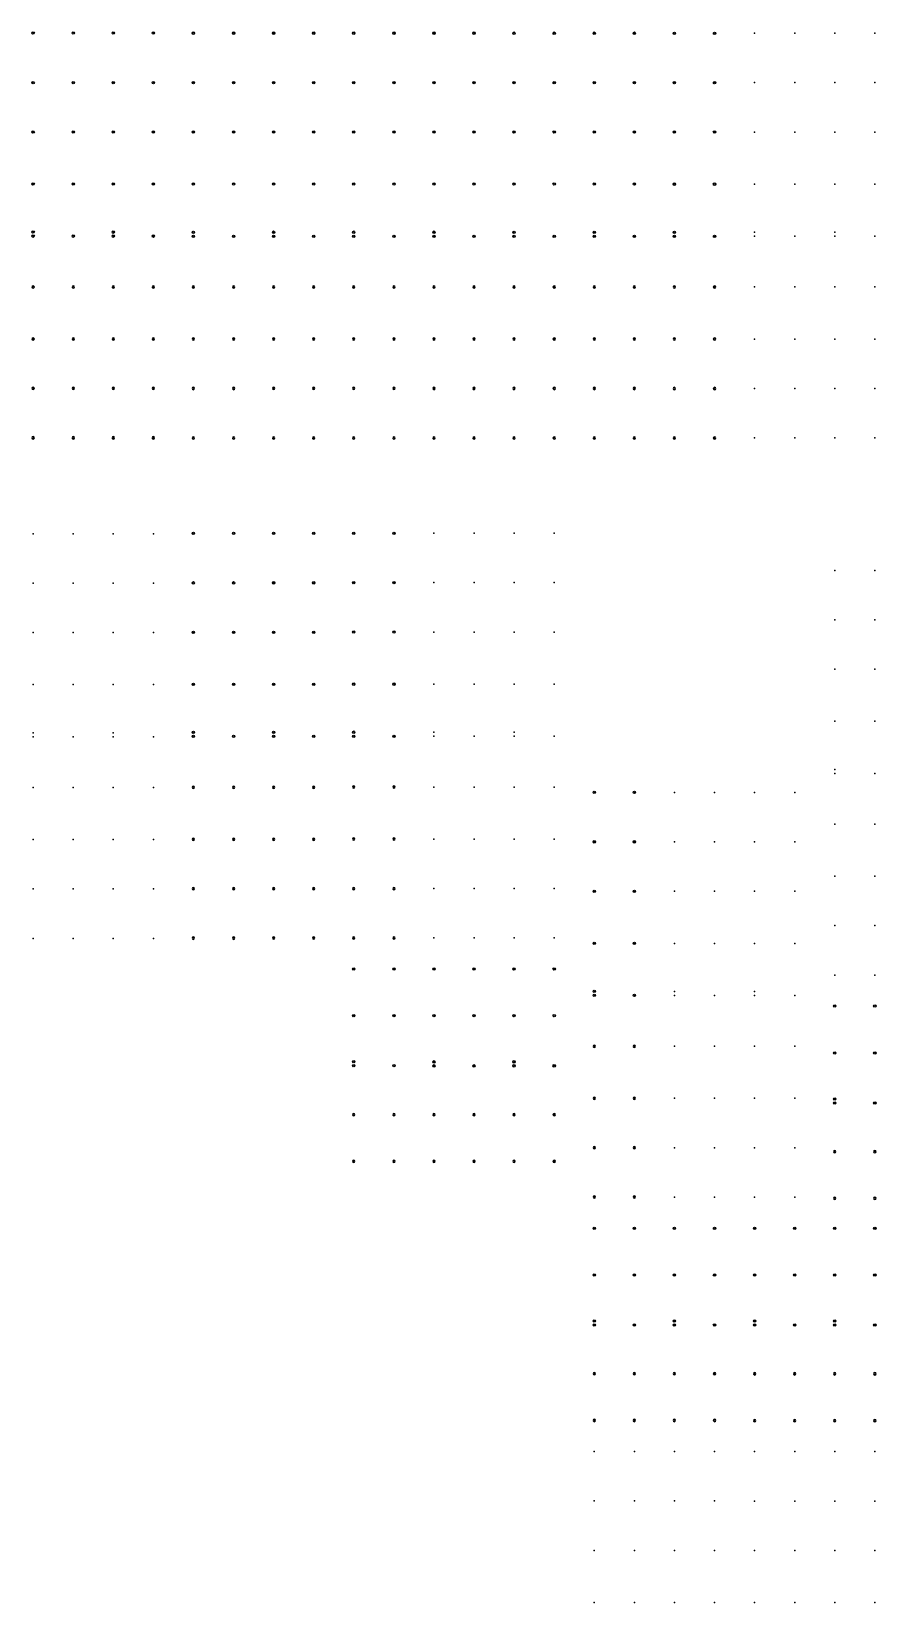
# Model space of a CAD drawing. Header units: millimetres. Extents: x 472828 to 475087, y 4317878 to 4319084.
# Drawn here: x 473235.5 to 473362, y 4318435 to 4318670.2 of the extents above; entities that cross this region are included whole.
import ezdxf

# ---------------------------------------------------------------- set-up
doc = ezdxf.new("R2010")
doc.units = ezdxf.units.MM
doc.linetypes.add('CENTER2', pattern=[1.125, 0.75, -0.125, 0.125, -0.125])
for name, color, linetype in [('10_T3_EOS_PILE_CP170_2_205', 10, 'Continuous'), ('11_T3_EOS_PILE_CP170_1_255', 11, 'Continuous'), ('12_T3_EOS_PILE_CP140_205', 12, 'Continuous'), ('13_T3_EOS_PILE_HEA_MOT_170', 13, 'Continuous'), ('14_T3_EOS_PILE_CP140_195', 14, 'Continuous'), ('1_T3_EOS_PILE_MOT_HEA_255', 1, 'Continuous'), ('2_T3_EOS_PILE_HEA_255', 2, 'Continuous'), ('3_T3_EOS_PILE_IPEA_1_255', 3, 'Continuous'), ('4_T3_EOS_PILE_IPEA_2_235', 4, 'Continuous'), ('5_T3_EOS_PILE_HEA_MOT_190', 5, 'Continuous'), ('8_T3_EOS_PILE_CP170_1_220', 8, 'Continuous')]:
    doc.layers.add(name, color=color, linetype=linetype)

# ---------------------------------------------------------------- blocks, each defined once
blk = doc.blocks.new('*U3')
at = {"color": 0, "linetype": 'CENTER2', "transparency": 16777216}
for p, q in [((-183, 0), (-36, 0)), ((0, 36), (0, 183)), ((36, 0), (183, 0)), ((0, -183), (0, -36))]:
    blk.add_line(p, q, dxfattribs=at)
at = {"color": 0, "linetype": 'Continuous', "transparency": 16777216}
for p, q in [((-18, 0), (18, 0)), ((0, -18), (0, 18))]:
    blk.add_line(p, q, dxfattribs=at)
blk = doc.blocks.new('A$C6274595C')
at = {"color": 0}
blk.add_circle((0, 0), 179, dxfattribs=at)
at = {"color": 0, "linetype": 'CENTER2', "rotation": 45}
blk.add_blockref('*U3', (0, 0), dxfattribs=at)
blk = doc.blocks.new('*U5')
at = {"color": 0, "linetype": 'CENTER2', "transparency": 16777216}
for p, q in [((-183, 0), (-36, 0)), ((0, 36), (0, 183)), ((36, 0), (183, 0)), ((0, -183), (0, -36))]:
    blk.add_line(p, q, dxfattribs=at)
at = {"color": 0, "linetype": 'Continuous', "transparency": 16777216}
for p, q in [((-18, 0), (18, 0)), ((0, -18), (0, 18))]:
    blk.add_line(p, q, dxfattribs=at)
blk = doc.blocks.new('b-p')
at = {"color": 5}
blk.add_circle((0, 0), 179, dxfattribs=at)
at = {"color": 5, "linetype": 'CENTER2', "rotation": 45}
blk.add_blockref('*U5', (0, 0), dxfattribs=at)
blk = doc.blocks.new('*U7')
at = {"color": 0, "linetype": 'CENTER2', "transparency": 16777216}
for p, q in [((-183, 0), (-36, 0)), ((0, 36), (0, 183)), ((36, 0), (183, 0)), ((0, -183), (0, -36))]:
    blk.add_line(p, q, dxfattribs=at)
at = {"color": 0, "linetype": 'Continuous', "transparency": 16777216}
for p, q in [((-18, 0), (18, 0)), ((0, -18), (0, 18))]:
    blk.add_line(p, q, dxfattribs=at)
blk = doc.blocks.new('PVH POST')
at = {"color": 5}
blk.add_circle((0, 0), 179, dxfattribs=at)
at = {"color": 5, "linetype": 'CENTER2', "rotation": 45}
blk.add_blockref('*U7', (0, 0), dxfattribs=at)

msp = doc.modelspace()

# ---------------------------------------------------------------- linework, layer by layer
at = {"layer": '10_T3_EOS_PILE_CP170_2_205', "extrusion": (0, 0.003385, 0.999994)}
for p in [(473343.75, 4318669.96, 680.32), (473343.75, 4318662.56, 680.34), (473343.75, 4318616.76, 680.5), (473343.75, 4318609.36, 680.52)]:
    msp.add_point(p, dxfattribs=at)
at = {"layer": '10_T3_EOS_PILE_CP170_2_205', "extrusion": (0, 0.006398, 0.99998)}
for p in [(473247.75, 4318595.02, 682.75), (473247.75, 4318587.62, 682.8), (473247.75, 4318541.82, 683.09), (473247.75, 4318534.42, 683.14)]:
    msp.add_point(p, dxfattribs=at)
at = {"layer": '10_T3_EOS_PILE_CP170_2_205', "extrusion": (0, 0.006408, 0.999979)}
for p in [(473301.75, 4318595.09, 681.49), (473301.75, 4318587.69, 681.54)]:
    msp.add_point(p, dxfattribs=at)
at = {"layer": '10_T3_EOS_PILE_CP170_2_205', "extrusion": (0, 0.007157, 0.999974)}
for p in [(473337.75, 4318556.28, 681.1), (473349.75, 4318556.28, 680.84), (473337.75, 4318548.88, 681.15), (473349.75, 4318548.88, 680.89)]:
    msp.add_point(p, dxfattribs=at)
at = {"layer": '11_T3_EOS_PILE_CP170_1_255', "extrusion": (0, 0.003385, 0.999994)}
msp.add_point((473349.75, 4318639.56, 680.42), dxfattribs=at)
at = {"layer": '11_T3_EOS_PILE_CP170_1_255', "extrusion": (0, 0.006398, 0.99998)}
msp.add_point((473253.75, 4318564.62, 682.94), dxfattribs=at)
at = {"layer": '11_T3_EOS_PILE_CP170_1_255', "extrusion": (0, 0.006408, 0.999979)}
msp.add_point((473301.75, 4318564.69, 681.68), dxfattribs=at)
at = {"layer": '11_T3_EOS_PILE_CP170_1_255', "extrusion": (0, 0.007157, 0.999974)}
msp.add_point((473349.75, 4318525.88, 681.06), dxfattribs=at)
at = {"layer": '12_T3_EOS_PILE_CP140_205', "extrusion": (0, 0.007157, 0.999974)}
for p in [(473331.75, 4318556.28, 681.1), (473331.75, 4318548.88, 681.15), (473331.75, 4318503.08, 681.48), (473331.75, 4318495.68, 681.53)]:
    msp.add_point(p, dxfattribs=at)
at = {"layer": '13_T3_EOS_PILE_HEA_MOT_170', "extrusion": (0, 0.007157, 0.999974)}
msp.add_point((473337.75, 4318525.88, 681.32), dxfattribs=at)
at = {"layer": '14_T3_EOS_PILE_CP140_195', "extrusion": (0, 0.007157, 0.999974)}
for p in [(473337.75, 4318518.28, 681.37), (473337.75, 4318510.48, 681.43), (473337.75, 4318503.08, 681.48), (473337.75, 4318495.68, 681.53)]:
    msp.add_point(p, dxfattribs=at)
at = {"layer": '1_T3_EOS_PILE_MOT_HEA_255', "extrusion": (0, 0.002682, 0.999996)}
msp.add_point((473361.75, 4318639.56, 680.22), dxfattribs=at)
at = {"layer": '1_T3_EOS_PILE_MOT_HEA_255', "extrusion": (0, 0.007442, 0.999972)}
msp.add_point((473241.75, 4318564.62, 683.24), dxfattribs=at)
at = {"layer": '1_T3_EOS_PILE_MOT_HEA_255', "extrusion": (0, 0.006249, 0.99998)}
msp.add_point((473313.75, 4318564.69, 681.42), dxfattribs=at)
at = {"layer": '1_T3_EOS_PILE_MOT_HEA_255', "extrusion": (0, 0.007157, 0.999974)}
msp.add_point((473361.75, 4318559.13, 679.98), dxfattribs=at)
at = {"layer": '2_T3_EOS_PILE_HEA_255', "extrusion": (0, 0.002682, 0.999996)}
for p in [(473361.75, 4318669.96, 680.14), (473361.75, 4318662.56, 680.16), (473361.75, 4318655.16, 680.18), (473361.75, 4318647.36, 680.2), (473361.75, 4318631.96, 680.24), (473361.75, 4318624.16, 680.26), (473361.75, 4318616.76, 680.28), (473361.75, 4318609.36, 680.3)]:
    msp.add_point(p, dxfattribs=at)
at = {"layer": '2_T3_EOS_PILE_HEA_255', "extrusion": (0, 0.007442, 0.999972)}
for p in [(473241.75, 4318595.02, 683.01), (473241.75, 4318587.62, 683.07), (473241.75, 4318580.22, 683.12), (473241.75, 4318572.42, 683.18), (473241.75, 4318557.02, 683.29), (473241.75, 4318549.22, 683.35), (473241.75, 4318541.82, 683.41), (473241.75, 4318534.42, 683.46)]:
    msp.add_point(p, dxfattribs=at)
at = {"layer": '2_T3_EOS_PILE_HEA_255', "extrusion": (0, 0.006249, 0.99998)}
for p in [(473313.75, 4318595.09, 681.23), (473313.75, 4318587.69, 681.28), (473313.75, 4318580.29, 681.33), (473313.75, 4318572.49, 681.37), (473313.75, 4318557.09, 681.47), (473313.75, 4318549.29, 681.52), (473313.75, 4318541.89, 681.57), (473313.75, 4318534.49, 681.61)]:
    msp.add_point(p, dxfattribs=at)
at = {"layer": '2_T3_EOS_PILE_HEA_255', "extrusion": (0, 0.007157, 0.999974)}
for p in [(473361.75, 4318589.53, 679.76), (473361.75, 4318582.13, 679.82), (473361.75, 4318574.73, 679.87), (473361.75, 4318566.93, 679.93), (473361.75, 4318551.53, 680.04), (473361.75, 4318543.73, 680.09), (473361.75, 4318536.33, 680.15), (473361.75, 4318528.93, 680.2)]:
    msp.add_point(p, dxfattribs=at)
at = {"layer": '2_T3_EOS_PILE_HEA_255', "extrusion": (0, 0.007159, 0.999974)}
for p in [(473325.75, 4318457.59, 0.02), (473325.75, 4318450.19, 0.07), (473325.75, 4318442.79, 0.12), (473325.75, 4318434.99, 0.18)]:
    msp.add_point(p, dxfattribs=at)
at = {"layer": '2_T3_EOS_PILE_HEA_255', "extrusion": (0, 0.005008, 0.999987)}
for p in [(473361.75, 4318457.58, 0.01), (473361.75, 4318450.18, 0.05), (473361.75, 4318442.78, 0.09), (473361.75, 4318434.98, 0.12)]:
    msp.add_point(p, dxfattribs=at)
at = {"layer": '3_T3_EOS_PILE_IPEA_1_255', "extrusion": (0, 0.003385, 0.999994)}
for p in [(473349.75, 4318669.96, 680.32), (473349.75, 4318662.56, 680.34), (473349.75, 4318655.16, 680.37), (473349.75, 4318647.36, 680.4)]:
    msp.add_point(p, dxfattribs=at)
at = {"layer": '3_T3_EOS_PILE_IPEA_1_255', "extrusion": (0, 0.002682, 0.999996)}
for p in [(473355.75, 4318669.96, 680.14), (473355.75, 4318662.56, 680.16), (473355.75, 4318655.16, 680.18), (473355.75, 4318647.36, 680.2), (473355.75, 4318631.96, 680.24), (473355.75, 4318624.16, 680.26), (473355.75, 4318616.76, 680.28), (473355.75, 4318609.36, 680.3)]:
    msp.add_point(p, dxfattribs=at)
at = {"layer": '3_T3_EOS_PILE_IPEA_1_255', "extrusion": (0, 0.007442, 0.999972)}
for p in [(473235.75, 4318595.02, 683.01), (473235.75, 4318587.62, 683.07), (473235.75, 4318580.22, 683.12), (473235.75, 4318572.42, 683.18), (473235.75, 4318557.02, 683.29), (473235.75, 4318549.22, 683.35), (473235.75, 4318541.82, 683.41), (473235.75, 4318534.42, 683.46)]:
    msp.add_point(p, dxfattribs=at)
at = {"layer": '3_T3_EOS_PILE_IPEA_1_255', "extrusion": (0, 0.006398, 0.99998)}
for p in [(473253.75, 4318595.02, 682.75), (473253.75, 4318587.62, 682.8), (473253.75, 4318580.22, 682.84), (473253.75, 4318572.42, 682.89)]:
    msp.add_point(p, dxfattribs=at)
at = {"layer": '3_T3_EOS_PILE_IPEA_1_255', "extrusion": (0, 0.006408, 0.999979)}
for p in [(473295.75, 4318595.09, 681.49), (473295.75, 4318587.69, 681.54), (473295.75, 4318580.29, 681.58), (473295.75, 4318572.49, 681.63)]:
    msp.add_point(p, dxfattribs=at)
at = {"layer": '3_T3_EOS_PILE_IPEA_1_255', "extrusion": (0, 0.006249, 0.99998)}
for p in [(473307.75, 4318595.09, 681.23), (473307.75, 4318587.69, 681.28), (473307.75, 4318580.29, 681.33), (473307.75, 4318572.49, 681.37), (473307.75, 4318557.09, 681.47), (473307.75, 4318549.29, 681.52), (473307.75, 4318541.89, 681.57), (473307.75, 4318534.49, 681.61)]:
    msp.add_point(p, dxfattribs=at)
at = {"layer": '3_T3_EOS_PILE_IPEA_1_255', "extrusion": (0, 0.007157, 0.999974)}
for p in [(473355.75, 4318589.53, 679.76), (473355.75, 4318582.13, 679.82), (473355.75, 4318574.73, 679.87), (473355.75, 4318566.93, 679.93), (473343.75, 4318556.28, 680.84), (473355.75, 4318551.53, 680.04), (473343.75, 4318548.88, 680.89), (473355.75, 4318543.73, 680.09), (473343.75, 4318541.48, 680.95), (473355.75, 4318536.33, 680.15), (473343.75, 4318533.68, 681), (473355.75, 4318528.93, 680.2)]:
    msp.add_point(p, dxfattribs=at)
at = {"layer": '3_T3_EOS_PILE_IPEA_1_255', "extrusion": (0, 0.007159, 0.999974)}
for p in [(473319.75, 4318457.59, 0.02), (473337.75, 4318457.59, 0.02), (473319.75, 4318450.19, 0.07), (473337.75, 4318450.19, 0.07), (473319.75, 4318442.79, 0.12), (473337.75, 4318442.79, 0.12), (473319.75, 4318434.99, 0.18), (473337.75, 4318434.99, 0.18)]:
    msp.add_point(p, dxfattribs=at)
at = {"layer": '3_T3_EOS_PILE_IPEA_1_255', "extrusion": (0, 0.005008, 0.999987)}
for p in [(473355.75, 4318457.58, 0.01), (473355.75, 4318450.18, 0.05), (473355.75, 4318442.78, 0.09), (473355.75, 4318434.98, 0.12)]:
    msp.add_point(p, dxfattribs=at)
at = {"layer": '4_T3_EOS_PILE_IPEA_2_235', "extrusion": (0, 0.002682, 0.999996)}
for p in [(473355.75, 4318640.16, 680.22), (473355.75, 4318639.56, 680.22)]:
    msp.add_point(p, dxfattribs=at)
at = {"layer": '4_T3_EOS_PILE_IPEA_2_235', "extrusion": (0, 0.007442, 0.999972)}
for p in [(473235.75, 4318565.22, 683.23), (473235.75, 4318564.62, 683.24)]:
    msp.add_point(p, dxfattribs=at)
at = {"layer": '4_T3_EOS_PILE_IPEA_2_235', "extrusion": (0, 0.006249, 0.99998)}
for p in [(473307.75, 4318565.29, 681.42), (473307.75, 4318564.69, 681.42)]:
    msp.add_point(p, dxfattribs=at)
at = {"layer": '4_T3_EOS_PILE_IPEA_2_235', "extrusion": (0, 0.007157, 0.999974)}
for p in [(473355.75, 4318559.73, 679.98), (473355.75, 4318559.13, 679.98)]:
    msp.add_point(p, dxfattribs=at)
at = {"layer": '5_T3_EOS_PILE_HEA_MOT_190', "extrusion": (0, 0.003385, 0.999994)}
for p in [(473343.75, 4318640.16, 680.42), (473343.75, 4318639.56, 680.42)]:
    msp.add_point(p, dxfattribs=at)
at = {"layer": '5_T3_EOS_PILE_HEA_MOT_190', "extrusion": (0, 0.006398, 0.99998)}
for p in [(473247.75, 4318565.22, 682.94), (473247.75, 4318564.62, 682.94)]:
    msp.add_point(p, dxfattribs=at)
at = {"layer": '5_T3_EOS_PILE_HEA_MOT_190', "extrusion": (0, 0.006408, 0.999979)}
for p in [(473295.75, 4318565.29, 681.68), (473295.75, 4318564.69, 681.68)]:
    msp.add_point(p, dxfattribs=at)
at = {"layer": '5_T3_EOS_PILE_HEA_MOT_190', "extrusion": (0, 0.007157, 0.999974)}
for p in [(473331.75, 4318526.48, 681.31), (473343.75, 4318526.48, 681.05), (473331.75, 4318525.88, 681.32), (473343.75, 4318525.88, 681.06)]:
    msp.add_point(p, dxfattribs=at)
at = {"layer": '8_T3_EOS_PILE_CP170_1_220', "extrusion": (0, 0.003385, 0.999994)}
for p in [(473343.75, 4318655.16, 680.37), (473343.75, 4318647.36, 680.4), (473343.75, 4318631.96, 680.45), (473349.75, 4318631.96, 680.45), (473343.75, 4318624.16, 680.47), (473349.75, 4318624.16, 680.47), (473349.75, 4318616.76, 680.5), (473349.75, 4318609.36, 680.52)]:
    msp.add_point(p, dxfattribs=at)
at = {"layer": '8_T3_EOS_PILE_CP170_1_220', "extrusion": (0, 0.006398, 0.99998)}
for p in [(473247.75, 4318580.22, 682.84), (473247.75, 4318572.42, 682.89), (473247.75, 4318557.02, 682.99), (473253.75, 4318557.02, 682.99), (473247.75, 4318549.22, 683.04), (473253.75, 4318549.22, 683.04), (473253.75, 4318541.82, 683.09), (473253.75, 4318534.42, 683.14)]:
    msp.add_point(p, dxfattribs=at)
at = {"layer": '8_T3_EOS_PILE_CP170_1_220', "extrusion": (0, 0.006408, 0.999979)}
for p in [(473301.75, 4318580.29, 681.58), (473301.75, 4318572.49, 681.63), (473295.75, 4318557.09, 681.73), (473301.75, 4318557.09, 681.73), (473295.75, 4318549.29, 681.78), (473301.75, 4318549.29, 681.78), (473295.75, 4318541.89, 681.83), (473301.75, 4318541.89, 681.83), (473295.75, 4318534.49, 681.88), (473301.75, 4318534.49, 681.88)]:
    msp.add_point(p, dxfattribs=at)
at = {"layer": '8_T3_EOS_PILE_CP170_1_220', "extrusion": (0, 0.007157, 0.999974)}
for p in [(473331.75, 4318541.48, 681.2), (473337.75, 4318541.48, 681.2), (473349.75, 4318541.48, 680.95), (473331.75, 4318533.68, 681.26), (473337.75, 4318533.68, 681.26), (473349.75, 4318533.68, 681), (473331.75, 4318518.28, 681.37), (473343.75, 4318518.28, 681.11), (473349.75, 4318518.28, 681.11), (473331.75, 4318510.48, 681.43), (473343.75, 4318510.48, 681.17), (473349.75, 4318510.48, 681.17), (473343.75, 4318503.08, 681.22), (473349.75, 4318503.08, 681.22), (473343.75, 4318495.68, 681.27), (473349.75, 4318495.68, 681.27)]:
    msp.add_point(p, dxfattribs=at)
at = {"layer": '8_T3_EOS_PILE_CP170_1_220', "extrusion": (0, 0.007159, 0.999974)}
for p in [(473331.75, 4318457.59, 0.02), (473331.75, 4318450.19, 0.07), (473331.75, 4318442.79, 0.12), (473331.75, 4318434.99, 0.18)]:
    msp.add_point(p, dxfattribs=at)
at = {"layer": '8_T3_EOS_PILE_CP170_1_220', "extrusion": (0, 0.021862, 0.999761)}
for p in [(473343.75, 4318457.57, -1.02), (473349.75, 4318457.57, -1.02), (473343.75, 4318450.17, -0.86), (473349.75, 4318450.17, -0.86), (473343.75, 4318442.77, -0.7), (473349.75, 4318442.77, -0.7), (473343.75, 4318434.97, -0.53), (473349.75, 4318434.97, -0.53)]:
    msp.add_point(p, dxfattribs=at)

# ---------------------------------------------------------------- block references
at = {"color": 0, "extrusion": (0, 0.002723, 0.999996), "yscale": 0.001, "zscale": 0.001, "rotation": 270}
for name, p, xscale in [('A$C6274595C', (473235.75, 4318652.11, 12440.6), 0.001), ('A$C6274595C', (473241.75, 4318652.11, 12440.6), 0.001), ('A$C6274595C', (473235.75, 4318644.71, 12440.6), 0.001), ('A$C6274595C', (473241.75, 4318644.71, 12440.6), 0.001), ('A$C6274595C', (473235.75, 4318637.31, 12440.6), 0.001), ('A$C6274595C', (473241.75, 4318637.31, 12440.6), 0.001), ('A$C6274595C', (473235.75, 4318629.51, 12440.6), 0.001), ('A$C6274595C', (473241.75, 4318629.51, 12440.6), 0.001), ('A$C6274595C', (473235.75, 4318622.31, 12440.6), 0.001), ('A$C6274595C', (473235.75, 4318621.71, 12440.6), 0.001), ('b-p', (473241.75, 4318621.71, 12440.6), 0.001), ('A$C6274595C', (473235.75, 4318614.11, 12440.6), -0.001), ('A$C6274595C', (473241.75, 4318614.11, 12440.6), -0.001), ('A$C6274595C', (473235.75, 4318606.31, 12440.6), -0.001), ('A$C6274595C', (473241.75, 4318606.31, 12440.6), -0.001), ('A$C6274595C', (473235.75, 4318598.91, 12440.6), -0.001), ('A$C6274595C', (473241.75, 4318598.91, 12440.6), -0.001), ('A$C6274595C', (473235.75, 4318591.51, 12440.6), -0.001), ('A$C6274595C', (473241.75, 4318591.51, 12440.6), -0.001)]:
    msp.add_blockref(name, p, dxfattribs=dict(at, xscale=xscale))
at = {"color": 0, "extrusion": (0, 0.003193, 0.999995), "yscale": 0.001, "zscale": 0.001, "rotation": 270}
for name, p, xscale in [('A$C6274595C', (473247.75, 4318645.78, 14471.84), 0.001), ('A$C6274595C', (473253.75, 4318645.78, 14471.84), 0.001), ('A$C6274595C', (473247.75, 4318638.38, 14471.84), 0.001), ('A$C6274595C', (473253.75, 4318638.38, 14471.84), 0.001), ('A$C6274595C', (473247.75, 4318630.98, 14471.84), 0.001), ('A$C6274595C', (473253.75, 4318630.98, 14471.84), 0.001), ('A$C6274595C', (473247.75, 4318623.18, 14471.84), 0.001), ('A$C6274595C', (473253.75, 4318623.18, 14471.84), 0.001), ('A$C6274595C', (473247.75, 4318615.98, 14471.84), 0.001), ('A$C6274595C', (473247.75, 4318615.38, 14471.84), 0.001), ('b-p', (473253.75, 4318615.38, 14471.84), 0.001), ('A$C6274595C', (473247.75, 4318607.78, 14471.84), -0.001), ('A$C6274595C', (473253.75, 4318607.78, 14471.84), -0.001), ('A$C6274595C', (473247.75, 4318599.98, 14471.84), -0.001), ('A$C6274595C', (473253.75, 4318599.98, 14471.84), -0.001), ('A$C6274595C', (473247.75, 4318592.58, 14471.84), -0.001), ('A$C6274595C', (473253.75, 4318592.58, 14471.84), -0.001), ('A$C6274595C', (473247.75, 4318585.18, 14471.84), -0.001), ('A$C6274595C', (473253.75, 4318585.18, 14471.84), -0.001)]:
    msp.add_blockref(name, p, dxfattribs=dict(at, xscale=xscale))
at = {"color": 0, "extrusion": (0, 0.002019, 0.999998), "yscale": 0.001, "zscale": 0.001, "rotation": 270}
for name, p, xscale in [('A$C6274595C', (473259.75, 4318659.79, 9399.59), 0.001), ('A$C6274595C', (473265.75, 4318659.79, 9399.59), 0.001), ('A$C6274595C', (473259.75, 4318652.39, 9399.59), 0.001), ('A$C6274595C', (473265.75, 4318652.39, 9399.59), 0.001), ('A$C6274595C', (473259.75, 4318644.99, 9399.59), 0.001), ('A$C6274595C', (473265.75, 4318644.99, 9399.59), 0.001), ('A$C6274595C', (473259.75, 4318637.19, 9399.59), 0.001), ('A$C6274595C', (473265.75, 4318637.19, 9399.59), 0.001), ('A$C6274595C', (473259.75, 4318629.99, 9399.59), 0.001), ('A$C6274595C', (473259.75, 4318629.39, 9399.59), 0.001), ('b-p', (473265.75, 4318629.39, 9399.59), 0.001), ('A$C6274595C', (473259.75, 4318621.79, 9399.59), -0.001), ('A$C6274595C', (473265.75, 4318621.79, 9399.59), -0.001), ('A$C6274595C', (473259.75, 4318613.99, 9399.59), -0.001), ('A$C6274595C', (473265.75, 4318613.99, 9399.59), -0.001), ('A$C6274595C', (473259.75, 4318606.59, 9399.59), -0.001), ('A$C6274595C', (473265.75, 4318606.59, 9399.59), -0.001), ('A$C6274595C', (473259.75, 4318599.19, 9399.59), -0.001), ('A$C6274595C', (473265.75, 4318599.19, 9399.59), -0.001)]:
    msp.add_blockref(name, p, dxfattribs=dict(at, xscale=xscale))
at = {"color": 0, "extrusion": (0, 0.000555769, 1), "yscale": 0.001, "zscale": 0.001, "rotation": 270}
for name, p, xscale in [('A$C6274595C', (473271.75, 4318668.92, 3082.16), 0.001), ('A$C6274595C', (473277.75, 4318668.92, 3082.16), 0.001), ('A$C6274595C', (473271.75, 4318661.52, 3082.16), 0.001), ('A$C6274595C', (473277.75, 4318661.52, 3082.16), 0.001), ('A$C6274595C', (473271.75, 4318654.12, 3082.16), 0.001), ('A$C6274595C', (473277.75, 4318654.12, 3082.16), 0.001), ('A$C6274595C', (473271.75, 4318646.32, 3082.16), 0.001), ('A$C6274595C', (473277.75, 4318646.32, 3082.16), 0.001), ('A$C6274595C', (473271.75, 4318639.12, 3082.16), 0.001), ('A$C6274595C', (473271.75, 4318638.52, 3082.16), 0.001), ('b-p', (473277.75, 4318638.52, 3082.16), 0.001), ('A$C6274595C', (473271.75, 4318630.92, 3082.16), -0.001), ('A$C6274595C', (473277.75, 4318630.92, 3082.16), -0.001), ('A$C6274595C', (473271.75, 4318623.12, 3082.16), -0.001), ('A$C6274595C', (473277.75, 4318623.12, 3082.16), -0.001), ('A$C6274595C', (473271.75, 4318615.72, 3082.16), -0.001), ('A$C6274595C', (473277.75, 4318615.72, 3082.16), -0.001), ('A$C6274595C', (473271.75, 4318608.32, 3082.16), -0.001), ('A$C6274595C', (473277.75, 4318608.32, 3082.16), -0.001)]:
    msp.add_blockref(name, p, dxfattribs=dict(at, xscale=xscale))
at = {"color": 0, "extrusion": (0, 8.31204e-06, 1), "yscale": 0.001, "zscale": 0.001, "rotation": 270}
for name, p, xscale in [('A$C6274595C', (473283.75, 4318669.96, 717.6), 0.001), ('A$C6274595C', (473289.75, 4318669.96, 717.6), 0.001), ('A$C6274595C', (473283.75, 4318662.56, 717.6), 0.001), ('A$C6274595C', (473289.75, 4318662.56, 717.6), 0.001), ('A$C6274595C', (473283.75, 4318655.16, 717.6), 0.001), ('A$C6274595C', (473289.75, 4318655.16, 717.6), 0.001), ('A$C6274595C', (473283.75, 4318647.36, 717.6), 0.001), ('A$C6274595C', (473289.75, 4318647.36, 717.6), 0.001), ('A$C6274595C', (473283.75, 4318640.16, 717.6), 0.001), ('A$C6274595C', (473283.75, 4318639.56, 717.6), 0.001), ('b-p', (473289.75, 4318639.56, 717.6), 0.001), ('A$C6274595C', (473283.75, 4318631.96, 717.6), -0.001), ('A$C6274595C', (473289.75, 4318631.96, 717.6), -0.001), ('A$C6274595C', (473283.75, 4318624.16, 717.6), -0.001), ('A$C6274595C', (473289.75, 4318624.16, 717.6), -0.001), ('A$C6274595C', (473283.75, 4318616.76, 717.6), -0.001), ('A$C6274595C', (473289.75, 4318616.76, 717.6), -0.001), ('A$C6274595C', (473283.75, 4318609.36, 717.6), -0.001), ('A$C6274595C', (473289.75, 4318609.36, 717.6), -0.001)]:
    msp.add_blockref(name, p, dxfattribs=dict(at, xscale=xscale))
at = {"color": 0, "extrusion": (0, 7.74724e-05, 1), "yscale": 0.001, "zscale": 0.001, "rotation": 270}
for name, p, xscale in [('A$C6274595C', (473295.75, 4318669.9, 1015.98), 0.001), ('A$C6274595C', (473301.75, 4318669.9, 1015.98), 0.001), ('A$C6274595C', (473295.75, 4318662.5, 1015.98), 0.001), ('A$C6274595C', (473301.75, 4318662.5, 1015.98), 0.001), ('A$C6274595C', (473295.75, 4318655.1, 1015.98), 0.001), ('A$C6274595C', (473301.75, 4318655.1, 1015.98), 0.001), ('A$C6274595C', (473295.75, 4318647.3, 1015.98), 0.001), ('A$C6274595C', (473301.75, 4318647.3, 1015.98), 0.001), ('A$C6274595C', (473295.75, 4318640.1, 1015.98), 0.001), ('A$C6274595C', (473295.75, 4318639.5, 1015.98), 0.001), ('b-p', (473301.75, 4318639.5, 1015.98), 0.001), ('A$C6274595C', (473295.75, 4318631.9, 1015.98), -0.001), ('A$C6274595C', (473301.75, 4318631.9, 1015.98), -0.001), ('A$C6274595C', (473295.75, 4318624.1, 1015.98), -0.001), ('A$C6274595C', (473301.75, 4318624.1, 1015.98), -0.001), ('A$C6274595C', (473295.75, 4318616.7, 1015.98), -0.001), ('A$C6274595C', (473301.75, 4318616.7, 1015.98), -0.001), ('A$C6274595C', (473295.75, 4318609.3, 1015.98), -0.001), ('A$C6274595C', (473301.75, 4318609.3, 1015.98), -0.001)]:
    msp.add_blockref(name, p, dxfattribs=dict(at, xscale=xscale))
at = {"color": 0, "extrusion": (0, -0.000306803, 1), "yscale": 0.001, "zscale": 0.001, "rotation": 270}
for name, p, xscale in [('A$C6274595C', (473307.75, 4318669.97, -643.84), 0.001), ('A$C6274595C', (473313.75, 4318669.97, -643.84), 0.001), ('A$C6274595C', (473307.75, 4318662.57, -643.84), 0.001), ('A$C6274595C', (473313.75, 4318662.57, -643.84), 0.001), ('A$C6274595C', (473307.75, 4318655.17, -643.84), 0.001), ('A$C6274595C', (473313.75, 4318655.17, -643.84), 0.001), ('A$C6274595C', (473307.75, 4318647.37, -643.84), 0.001), ('A$C6274595C', (473313.75, 4318647.37, -643.84), 0.001), ('A$C6274595C', (473307.75, 4318640.17, -643.84), 0.001), ('A$C6274595C', (473307.75, 4318639.57, -643.84), 0.001), ('b-p', (473313.75, 4318639.57, -643.84), 0.001), ('A$C6274595C', (473307.75, 4318631.97, -643.84), -0.001), ('A$C6274595C', (473313.75, 4318631.97, -643.84), -0.001), ('A$C6274595C', (473307.75, 4318624.17, -643.84), -0.001), ('A$C6274595C', (473313.75, 4318624.17, -643.84), -0.001), ('A$C6274595C', (473307.75, 4318616.77, -643.84), -0.001), ('A$C6274595C', (473313.75, 4318616.77, -643.84), -0.001), ('A$C6274595C', (473307.75, 4318609.37, -643.84), -0.001), ('A$C6274595C', (473313.75, 4318609.37, -643.84), -0.001)]:
    msp.add_blockref(name, p, dxfattribs=dict(at, xscale=xscale))
at = {"color": 0, "extrusion": (0, 0.001044, 0.999999), "yscale": 0.001, "zscale": 0.001, "rotation": 270}
for name, p, xscale in [('A$C6274595C', (473319.75, 4318666.9, 5189.57), 0.001), ('A$C6274595C', (473325.75, 4318666.9, 5189.57), 0.001), ('A$C6274595C', (473319.75, 4318659.5, 5189.57), 0.001), ('A$C6274595C', (473325.75, 4318659.5, 5189.57), 0.001), ('A$C6274595C', (473319.75, 4318652.1, 5189.57), 0.001), ('A$C6274595C', (473325.75, 4318652.1, 5189.57), 0.001), ('A$C6274595C', (473319.75, 4318644.3, 5189.57), 0.001), ('A$C6274595C', (473325.75, 4318644.3, 5189.57), 0.001), ('A$C6274595C', (473319.75, 4318637.1, 5189.57), 0.001), ('A$C6274595C', (473319.75, 4318636.5, 5189.57), 0.001), ('b-p', (473325.75, 4318636.5, 5189.57), 0.001), ('A$C6274595C', (473319.75, 4318628.9, 5189.57), -0.001), ('A$C6274595C', (473325.75, 4318628.9, 5189.57), -0.001), ('A$C6274595C', (473319.75, 4318621.1, 5189.57), -0.001), ('A$C6274595C', (473325.75, 4318621.1, 5189.57), -0.001), ('A$C6274595C', (473319.75, 4318613.7, 5189.57), -0.001), ('A$C6274595C', (473325.75, 4318613.7, 5189.57), -0.001), ('A$C6274595C', (473319.75, 4318606.3, 5189.57), -0.001), ('A$C6274595C', (473325.75, 4318606.3, 5189.57), -0.001)]:
    msp.add_blockref(name, p, dxfattribs=dict(at, xscale=xscale))
at = {"color": 0, "extrusion": (0, 0.002453, 0.999997), "yscale": 0.001, "zscale": 0.001, "rotation": 270}
for name, p, xscale in [('A$C6274595C', (473331.75, 4318655.3, 11272.38), 0.001), ('A$C6274595C', (473337.75, 4318655.3, 11272.38), 0.001), ('A$C6274595C', (473331.75, 4318647.9, 11272.38), 0.001), ('A$C6274595C', (473337.75, 4318647.9, 11272.38), 0.001), ('A$C6274595C', (473331.75, 4318640.5, 11272.38), 0.001), ('A$C6274595C', (473337.75, 4318640.5, 11272.38), 0.001), ('A$C6274595C', (473331.75, 4318632.7, 11272.38), 0.001), ('A$C6274595C', (473337.75, 4318632.7, 11272.38), 0.001), ('A$C6274595C', (473331.75, 4318625.5, 11272.38), 0.001), ('A$C6274595C', (473331.75, 4318624.9, 11272.38), 0.001), ('b-p', (473337.75, 4318624.9, 11272.38), 0.001), ('A$C6274595C', (473331.75, 4318617.3, 11272.38), -0.001), ('A$C6274595C', (473337.75, 4318617.3, 11272.38), -0.001), ('A$C6274595C', (473331.75, 4318609.5, 11272.38), -0.001), ('A$C6274595C', (473337.75, 4318609.5, 11272.38), -0.001), ('A$C6274595C', (473331.75, 4318602.1, 11272.38), -0.001), ('A$C6274595C', (473337.75, 4318602.1, 11272.38), -0.001), ('A$C6274595C', (473331.75, 4318594.7, 11272.38), -0.001), ('A$C6274595C', (473337.75, 4318594.7, 11272.38), -0.001)]:
    msp.add_blockref(name, p, dxfattribs=dict(at, xscale=xscale))
at = {"color": 0, "extrusion": (0, 0.005127, 0.999987), "yscale": 0.001, "zscale": 0.001, "rotation": 270}
for name, p, xscale in [('A$C6274595C', (473259.75, 4318534.8, 22823.88), 0.001), ('A$C6274595C', (473265.75, 4318534.8, 22823.88), 0.001), ('A$C6274595C', (473259.75, 4318527.4, 22823.88), 0.001), ('A$C6274595C', (473265.75, 4318527.4, 22823.88), 0.001), ('A$C6274595C', (473259.75, 4318520, 22823.88), 0.001), ('A$C6274595C', (473265.75, 4318520, 22823.88), 0.001), ('A$C6274595C', (473259.75, 4318512.2, 22823.88), 0.001), ('A$C6274595C', (473265.75, 4318512.2, 22823.88), 0.001), ('A$C6274595C', (473259.75, 4318505, 22823.88), 0.001), ('A$C6274595C', (473259.75, 4318504.4, 22823.88), 0.001), ('b-p', (473265.75, 4318504.4, 22823.88), 0.001), ('A$C6274595C', (473259.75, 4318496.8, 22823.88), -0.001), ('A$C6274595C', (473265.75, 4318496.8, 22823.88), -0.001), ('A$C6274595C', (473259.75, 4318489, 22823.88), -0.001), ('A$C6274595C', (473265.75, 4318489, 22823.88), -0.001), ('A$C6274595C', (473259.75, 4318481.6, 22823.88), -0.001), ('A$C6274595C', (473265.75, 4318481.6, 22823.88), -0.001), ('A$C6274595C', (473259.75, 4318474.2, 22823.88), -0.001), ('A$C6274595C', (473265.75, 4318474.2, 22823.88), -0.001)]:
    msp.add_blockref(name, p, dxfattribs=dict(at, xscale=xscale))
at = {"color": 0, "extrusion": (0, 0.005829, 0.999983), "yscale": 0.001, "zscale": 0.001, "rotation": 270}
for name, p, xscale in [('A$C6274595C', (473271.75, 4318517.73, 25853.13), 0.001), ('A$C6274595C', (473277.75, 4318517.73, 25853.13), 0.001), ('A$C6274595C', (473271.75, 4318510.33, 25853.13), 0.001), ('A$C6274595C', (473277.75, 4318510.33, 25853.13), 0.001), ('A$C6274595C', (473271.75, 4318502.93, 25853.13), 0.001), ('A$C6274595C', (473277.75, 4318502.93, 25853.13), 0.001), ('A$C6274595C', (473271.75, 4318495.13, 25853.13), 0.001), ('A$C6274595C', (473277.75, 4318495.13, 25853.13), 0.001), ('A$C6274595C', (473271.75, 4318487.93, 25853.13), 0.001), ('A$C6274595C', (473271.75, 4318487.33, 25853.13), 0.001), ('b-p', (473277.75, 4318487.33, 25853.13), 0.001), ('A$C6274595C', (473271.75, 4318479.73, 25853.13), -0.001), ('A$C6274595C', (473277.75, 4318479.73, 25853.13), -0.001), ('A$C6274595C', (473271.75, 4318471.93, 25853.13), -0.001), ('A$C6274595C', (473277.75, 4318471.93, 25853.13), -0.001), ('A$C6274595C', (473271.75, 4318464.53, 25853.13), -0.001), ('A$C6274595C', (473277.75, 4318464.53, 25853.13), -0.001), ('A$C6274595C', (473271.75, 4318457.13, 25853.13), -0.001), ('A$C6274595C', (473277.75, 4318457.13, 25853.13), -0.001)]:
    msp.add_blockref(name, p, dxfattribs=dict(at, xscale=xscale))
at = {"color": 0, "extrusion": (0, 0.006251, 0.99998), "yscale": 0.001, "zscale": 0.001, "rotation": 270}
for name, p, xscale in [('A$C6274595C', (473283.75, 4318506.44, 27679.01), 0.001), ('A$C6274595C', (473289.75, 4318506.44, 27679.01), 0.001), ('A$C6274595C', (473283.75, 4318499.04, 27679.01), 0.001), ('A$C6274595C', (473289.75, 4318499.04, 27679.01), 0.001), ('A$C6274595C', (473283.75, 4318491.64, 27679.01), 0.001), ('A$C6274595C', (473289.75, 4318491.64, 27679.01), 0.001), ('A$C6274595C', (473283.75, 4318483.84, 27679.01), 0.001), ('A$C6274595C', (473289.75, 4318483.84, 27679.01), 0.001), ('A$C6274595C', (473283.75, 4318476.65, 27679.01), 0.001), ('A$C6274595C', (473283.75, 4318476.05, 27679.01), 0.001), ('b-p', (473289.75, 4318476.04, 27679.01), 0.001), ('A$C6274595C', (473283.75, 4318468.44, 27679.01), -0.001), ('A$C6274595C', (473289.75, 4318468.44, 27679.01), -0.001), ('A$C6274595C', (473283.75, 4318460.64, 27679.01), -0.001), ('A$C6274595C', (473289.75, 4318460.64, 27679.01), -0.001), ('A$C6274595C', (473283.75, 4318453.24, 27679.01), -0.001), ('A$C6274595C', (473289.75, 4318453.24, 27679.01), -0.001), ('A$C6274595C', (473283.75, 4318445.84, 27679.01), -0.001), ('A$C6274595C', (473289.75, 4318445.84, 27679.01), -0.001)]:
    msp.add_blockref(name, p, dxfattribs=dict(at, xscale=xscale))
at = {"color": 0, "extrusion": (0, 0.007157, 0.999974), "yscale": 0.001, "zscale": 0.001, "rotation": 270}
for name, p, xscale in [('A$C6274595C', (473319.75, 4318440.8, 31588.97), 0.001), ('A$C6274595C', (473325.75, 4318440.8, 31588.97), 0.001), ('A$C6274595C', (473319.75, 4318433.4, 31588.97), 0.001), ('A$C6274595C', (473325.75, 4318433.4, 31588.97), 0.001), ('A$C6274595C', (473319.75, 4318426, 31588.97), 0.001), ('A$C6274595C', (473325.75, 4318426, 31588.97), 0.001), ('A$C6274595C', (473319.75, 4318418.2, 31588.97), 0.001), ('A$C6274595C', (473325.75, 4318418.2, 31588.97), 0.001), ('A$C6274595C', (473319.75, 4318411, 31588.97), 0.001), ('A$C6274595C', (473319.75, 4318410.4, 31588.97), 0.001), ('b-p', (473325.75, 4318410.4, 31588.97), 0.001), ('A$C6274595C', (473319.75, 4318402.8, 31588.97), -0.001), ('A$C6274595C', (473325.75, 4318402.8, 31588.97), -0.001), ('A$C6274595C', (473319.75, 4318395, 31588.97), -0.001), ('A$C6274595C', (473325.75, 4318395, 31588.97), -0.001), ('A$C6274595C', (473319.75, 4318387.6, 31588.97), -0.001), ('A$C6274595C', (473325.75, 4318387.6, 31588.97), -0.001), ('A$C6274595C', (473319.75, 4318380.2, 31588.97), -0.001), ('A$C6274595C', (473325.75, 4318380.2, 31588.97), -0.001)]:
    msp.add_blockref(name, p, dxfattribs=dict(at, xscale=xscale))
at = {"color": 0, "extrusion": (0, 0.01905, 0.999819), "yscale": 0.001, "zscale": 0.001}
for name, p, xscale, rotation in [('A$C6274595C', (-473283.75, -4317733.15, 82951.43), 0.001, 89.99999999999999), ('A$C6274595C', (-473289.75, -4317733.15, 82951.43), 0.001, 89.99999999999999), ('A$C6274595C', (-473283.75, -4317726.15, 82951.43), 0.001, 89.99999999999999), ('A$C6274595C', (-473289.75, -4317726.15, 82951.43), 0.001, 89.99999999999999), ('A$C6274595C', (-473283.75, -4317719.25, 82951.43), 0.001, 89.99999999999999), ('A$C6274595C', (-473283.75, -4317718.65, 82951.43), 0.001, 89.99999999999999), ('b-p', (-473289.75, -4317718.65, 82951.43), 0.001, 89.99999999999999), ('A$C6274595C', (-473283.75, -4317711.35, 82951.43), -0.001, 89.99999999999991), ('A$C6274595C', (-473289.75, -4317711.35, 82951.43), -0.001, 89.99999999999991), ('A$C6274595C', (-473283.75, -4317704.35, 82951.43), -0.001, 89.99999999999991), ('A$C6274595C', (-473289.75, -4317704.35, 82951.43), -0.001, 89.99999999999991)]:
    msp.add_blockref(name, p, dxfattribs=dict(at, xscale=xscale, rotation=rotation))
at = {"color": 0, "extrusion": (0, 0.010197, 0.999948), "yscale": 0.001, "zscale": 0.001, "rotation": 270}
for name, p, xscale in [('PVH POST', (473295.75, 4318298.34, 44719.88), 0.001), ('PVH POST', (473301.75, 4318298.34, 44719.88), 0.001), ('PVH POST', (473295.75, 4318291.34, 44719.88), 0.001), ('PVH POST', (473301.75, 4318291.34, 44719.88), 0.001), ('PVH POST', (473295.75, 4318284.44, 44719.88), 0.001), ('PVH POST', (473295.75, 4318283.84, 44719.88), 0.001), ('b-p', (473301.75, 4318283.84, 44719.88), 0.001), ('PVH POST', (473295.75, 4318276.54, 44719.88), -0.001), ('PVH POST', (473301.75, 4318276.54, 44719.88), -0.001), ('PVH POST', (473295.75, 4318269.54, 44719.88), -0.001), ('PVH POST', (473301.75, 4318269.54, 44719.88), -0.001)]:
    msp.add_blockref(name, p, dxfattribs=dict(at, xscale=xscale))
at = {"color": 0, "extrusion": (0, 0.006754, 0.999977), "yscale": 0.001, "zscale": 0.001, "rotation": 270}
for name, p, xscale in [('PVH POST', (473307.75, 4318426.73, 29850.01), 0.001), ('PVH POST', (473313.75, 4318426.73, 29850.01), 0.001), ('A$C6274595C', (473355.75, 4318421.18, 29848.56), 0.001), ('A$C6274595C', (473361.75, 4318421.18, 29848.56), 0.001), ('PVH POST', (473307.75, 4318419.73, 29850.01), 0.001), ('PVH POST', (473313.75, 4318419.73, 29850.01), 0.001), ('A$C6274595C', (473355.75, 4318414.18, 29848.56), 0.001), ('A$C6274595C', (473361.75, 4318414.18, 29848.56), 0.001), ('PVH POST', (473307.75, 4318412.83, 29850.01), 0.001), ('PVH POST', (473307.75, 4318412.23, 29850.01), 0.001), ('b-p', (473313.75, 4318412.23, 29850.01), 0.001), ('A$C6274595C', (473355.75, 4318407.28, 29848.56), 0.001), ('A$C6274595C', (473355.75, 4318406.68, 29848.56), 0.001), ('b-p', (473361.75, 4318406.68, 29848.56), 0.001), ('PVH POST', (473307.75, 4318404.93, 29850.01), -0.001), ('PVH POST', (473313.75, 4318404.93, 29850.01), -0.001), ('A$C6274595C', (473355.75, 4318399.38, 29848.56), -0.001), ('A$C6274595C', (473361.75, 4318399.38, 29848.56), -0.001), ('PVH POST', (473307.75, 4318397.93, 29850.01), -0.001), ('PVH POST', (473313.75, 4318397.93, 29850.01), -0.001), ('A$C6274595C', (473355.75, 4318392.38, 29848.56), -0.001), ('A$C6274595C', (473361.75, 4318392.38, 29848.56), -0.001)]:
    msp.add_blockref(name, p, dxfattribs=dict(at, xscale=xscale))
at = {"color": 0, "extrusion": (0, 0.026025, 0.999661), "yscale": 0.001, "zscale": 0.001}
for name, p, xscale, rotation in [('A$C6274595C', (-473319.75, -4317028.29, 112390), 0.001, 89.99999999999999), ('A$C6274595C', (-473325.75, -4317028.29, 112390), 0.001, 89.99999999999999), ('PVH POST', (-473331.75, -4317028.29, 112390), 0.001, 89.99999999999999), ('PVH POST', (-473337.75, -4317028.29, 112390), 0.001, 89.99999999999999), ('PVH POST', (-473343.75, -4317028.28, 112390), 0.001, 89.99999999999999), ('PVH POST', (-473349.75, -4317028.28, 112390), 0.001, 89.99999999999999), ('A$C6274595C', (-473355.75, -4317028.28, 112390), 0.001, 89.99999999999999), ('A$C6274595C', (-473361.75, -4317028.28, 112390), 0.001, 89.99999999999999), ('A$C6274595C', (-473319.75, -4317021.29, 112390), 0.001, 89.99999999999999), ('A$C6274595C', (-473325.75, -4317021.29, 112390), 0.001, 89.99999999999999), ('PVH POST', (-473331.75, -4317021.29, 112390), 0.001, 89.99999999999999), ('PVH POST', (-473337.75, -4317021.29, 112390), 0.001, 89.99999999999999), ('PVH POST', (-473343.75, -4317021.28, 112390), 0.001, 89.99999999999999), ('PVH POST', (-473349.75, -4317021.28, 112390), 0.001, 89.99999999999999), ('A$C6274595C', (-473355.75, -4317021.28, 112390), 0.001, 89.99999999999999), ('A$C6274595C', (-473361.75, -4317021.28, 112390), 0.001, 89.99999999999999), ('A$C6274595C', (-473319.75, -4317014.39, 112390), 0.001, 89.99999999999999), ('A$C6274595C', (-473319.75, -4317013.79, 112390), 0.001, 89.99999999999999), ('b-p', (-473325.75, -4317013.79, 112390), 0.001, 89.99999999999999), ('PVH POST', (-473331.75, -4317014.39, 112390), 0.001, 89.99999999999999), ('PVH POST', (-473331.75, -4317013.79, 112390), 0.001, 89.99999999999999), ('b-p', (-473337.75, -4317013.79, 112390), 0.001, 89.99999999999999), ('PVH POST', (-473343.75, -4317014.39, 112390), 0.001, 89.99999999999999), ('PVH POST', (-473343.75, -4317013.79, 112390), 0.001, 89.99999999999999), ('b-p', (-473349.75, -4317013.78, 112390), 0.001, 89.99999999999999), ('A$C6274595C', (-473355.75, -4317014.38, 112390), 0.001, 89.99999999999999), ('A$C6274595C', (-473355.75, -4317013.78, 112390), 0.001, 89.99999999999999), ('b-p', (-473361.75, -4317013.78, 112390), 0.001, 89.99999999999999), ('A$C6274595C', (-473319.75, -4317006.49, 112390), -0.001, 89.99999999999991), ('A$C6274595C', (-473325.75, -4317006.49, 112390), -0.001, 89.99999999999991), ('PVH POST', (-473331.75, -4317006.49, 112390), -0.001, 89.99999999999991), ('PVH POST', (-473337.75, -4317006.49, 112390), -0.001, 89.99999999999991), ('PVH POST', (-473343.75, -4317006.48, 112390), -0.001, 89.99999999999991), ('PVH POST', (-473349.75, -4317006.48, 112390), -0.001, 89.99999999999991), ('A$C6274595C', (-473355.75, -4317006.48, 112390), -0.001, 89.99999999999991), ('A$C6274595C', (-473361.75, -4317006.48, 112390), -0.001, 89.99999999999991), ('A$C6274595C', (-473319.75, -4316999.49, 112390), -0.001, 89.99999999999991), ('A$C6274595C', (-473325.75, -4316999.49, 112390), -0.001, 89.99999999999991), ('PVH POST', (-473331.75, -4316999.49, 112390), -0.001, 89.99999999999991), ('PVH POST', (-473337.75, -4316999.49, 112390), -0.001, 89.99999999999991), ('PVH POST', (-473343.75, -4316999.48, 112390), -0.001, 89.99999999999991), ('PVH POST', (-473349.75, -4316999.48, 112390), -0.001, 89.99999999999991), ('A$C6274595C', (-473355.75, -4316999.48, 112390), -0.001, 89.99999999999991), ('A$C6274595C', (-473361.75, -4316999.48, 112390), -0.001, 89.99999999999991)]:
    msp.add_blockref(name, p, dxfattribs=dict(at, xscale=xscale, rotation=rotation))

doc.saveas('drawing.dxf')
